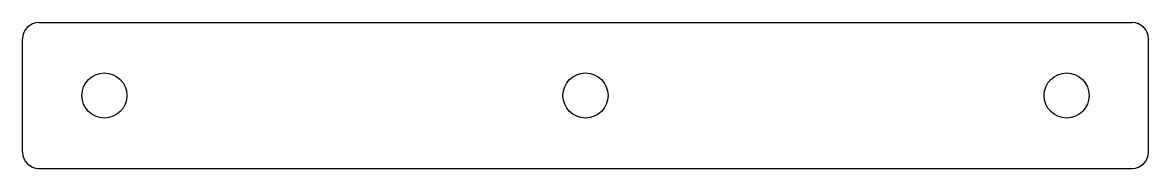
# Model space of a CAD drawing. Header units: millimetres. Extents: x 0 to 138, y 0 to 18.
import ezdxf

# ---------------------------------------------------------------- set-up
doc = ezdxf.new("R2010")
doc.units = ezdxf.units.MM

msp = doc.modelspace()

# ---------------------------------------------------------------- linework, layer by layer
for p, q in [((2, 17.8), (135.5, 17.8)), ((0, 2), (0, 15.8)), ((137.5, 2), (137.5, 15.8)), ((2, 0), (135.5, 0))]:
    msp.add_line(p, q)
for centre in [(10, 8.9), (68.75, 8.9), (127.5, 8.9)]:
    msp.add_circle(centre, 2.75)
for centre, start, end in [((2, 15.8), 90, 180), ((135.5, 15.8), 0, 90), ((2, 2), 180, 270), ((135.5, 2), -90, 0)]:
    msp.add_arc(centre, 2, start, end)

doc.saveas('drawing.dxf')
